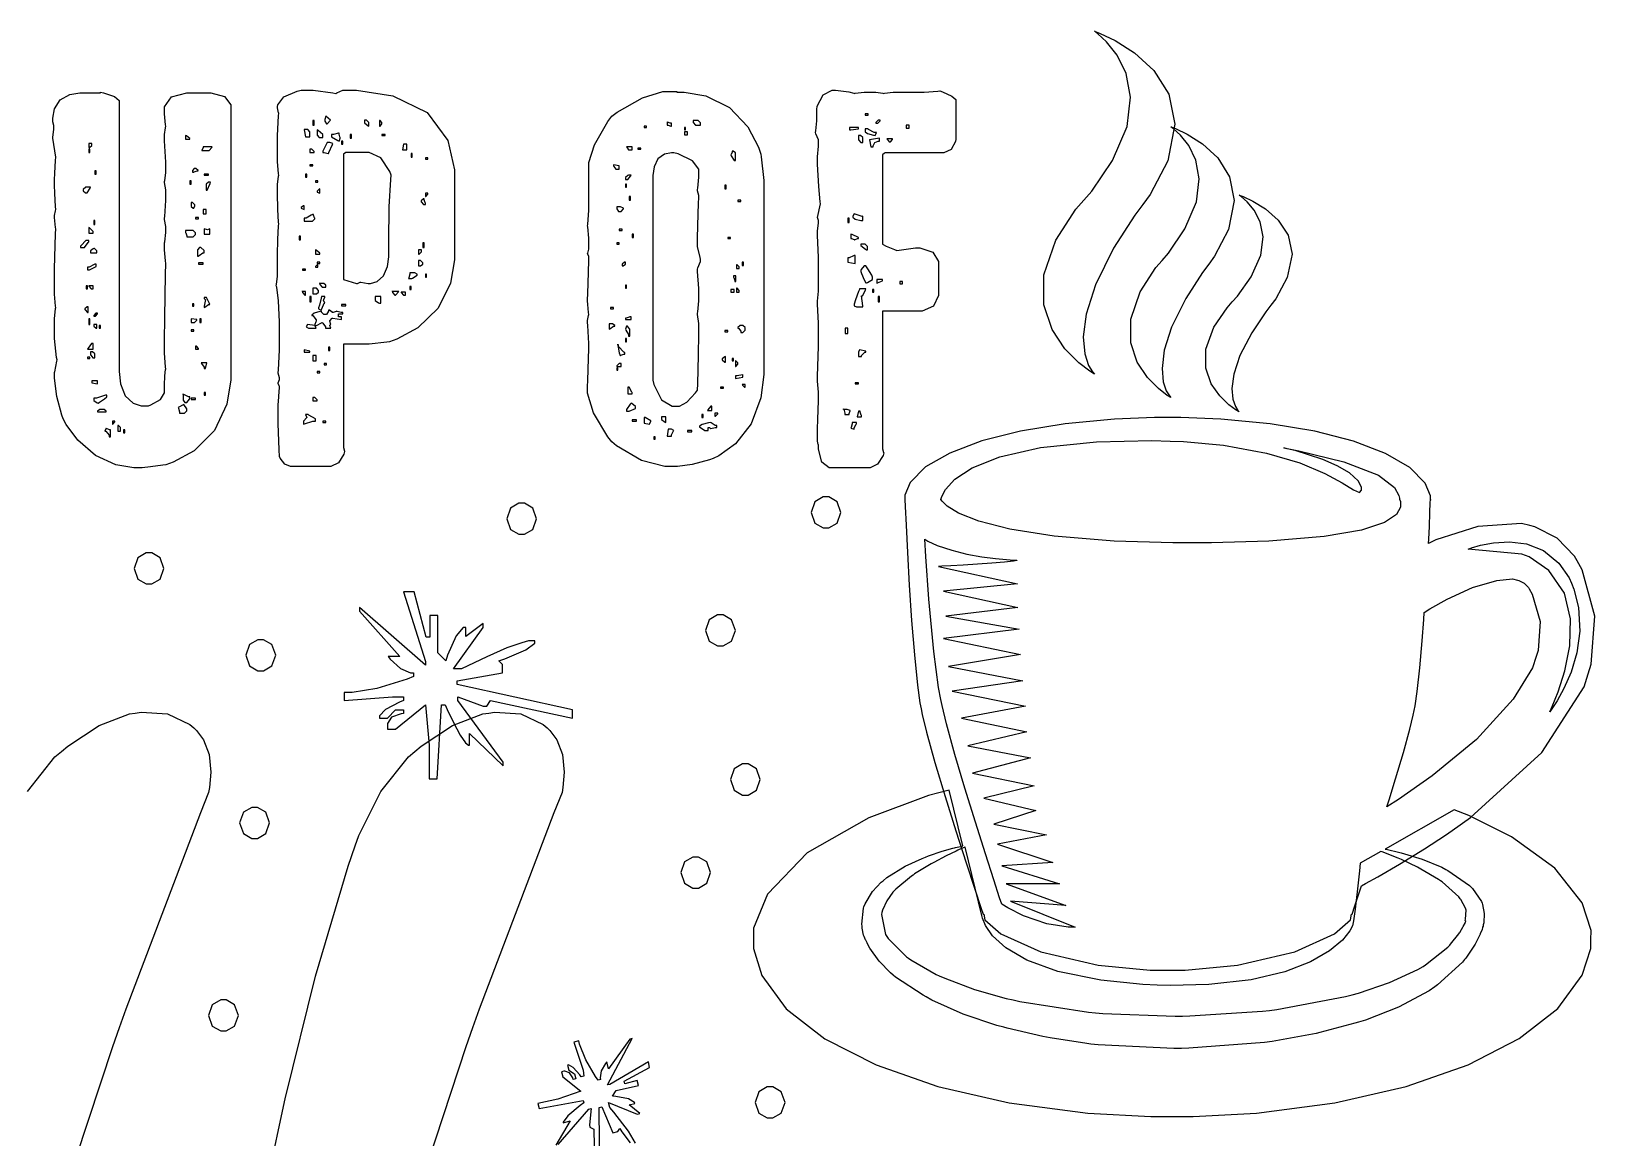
# Model space of a CAD drawing. Extents: x 82 to 273, y 41 to 319.
# Drawn here: x 177.1 to 265.9, y 122.2 to 185 of the extents above; entities that cross this region are included whole.
import ezdxf

# ---------------------------------------------------------------- set-up
doc = ezdxf.new("R2010")
doc.units = 0
doc.header["$MEASUREMENT"] = 0

msp = doc.modelspace()

# ---------------------------------------------------------------- linework, layer by layer
at = {"color": 7}
for points in [[(237.49, 165.559), (237.49, 165.559), (237.234, 165.72), (236.606, 166.2), (235.821, 166.992), (235.087, 168.09), (234.615, 169.49), (234.617, 171.185), (235.306, 173.17), (236.438, 174.92), (236.89, 175.437), (237.346, 175.956), (238.526, 177.683), (239.35, 179.63), (239.544, 181.279), (239.292, 182.629), (238.778, 183.68), (238.184, 184.431), (237.694, 184.882), (237.49, 185.032), (237.49, 185.032), (237.49, 185.032), (237.826, 184.904), (238.668, 184.501), (239.765, 183.807), (240.863, 182.797), (241.712, 181.452), (242.058, 179.748), (241.653, 177.669), (240.663, 175.758), (240.242, 175.19), (239.796, 174.59), (238.584, 172.7), (237.549, 170.634), (237.014, 168.965), (236.854, 167.663), (236.945, 166.7), (237.164, 166.048), (237.388, 165.677), (237.49, 165.559), (237.49, 165.559)], [(181.045, 181.574), (181.222, 181.54), (181.839, 181.333), (182.104, 181.092), (182.104, 181.011), (182.104, 165.946), (182.104, 165.709), (182.189, 164.995), (182.451, 164.312), (182.892, 163.898), (183.359, 163.759), (183.515, 163.759), (183.761, 163.759), (183.912, 163.803), (184.445, 164.104), (184.679, 164.481), (184.679, 164.607), (184.679, 164.747), (184.679, 164.925), (184.701, 165.454), (184.74, 165.807), (184.749, 165.842), (184.731, 165.974), (184.679, 166.747), (184.679, 167.004), (184.679, 167.447), (184.701, 168.774), (184.74, 171.221), (184.749, 171.839), (184.731, 171.997), (184.687, 172.606), (184.679, 172.904), (184.679, 173.002), (184.696, 173.073), (184.749, 173.603), (184.749, 173.779), (184.749, 173.937), (184.687, 174.342), (184.679, 174.413), (184.696, 174.511), (184.749, 175.417), (184.749, 175.719), (184.749, 175.86), (184.749, 176.02), (184.687, 176.443), (184.679, 176.495), (184.696, 176.549), (184.749, 176.985), (184.749, 177.13), (184.749, 177.598), (184.687, 178.814), (184.679, 178.999), (184.679, 179.159), (184.74, 179.538), (184.749, 179.634), (184.731, 179.722), (184.679, 180.345), (184.679, 180.552), (184.679, 180.739), (185.07, 181.297), (185.94, 181.54), (186.231, 181.54), (187.042, 181.54), (187.304, 181.54), (188.091, 181.329), (188.454, 180.852), (188.454, 180.692), (188.454, 165.699), (188.454, 165.235), (188.222, 163.842), (187.527, 162.34), (186.37, 161.196), (185.172, 160.547), (184.749, 160.408), (184.581, 160.382), (183.876, 160.281), (183.42, 160.231), (183.268, 160.231), (182.932, 160.231), (181.924, 160.405), (180.755, 160.925), (179.755, 161.796), (179.1, 162.695), (178.929, 163.019), (178.849, 163.222), (178.562, 164.288), (178.435, 165.322), (178.435, 165.665), (178.452, 165.691), (178.566, 166.283), (178.576, 166.371), (178.548, 166.503), (178.435, 167.568), (178.435, 167.922), (178.435, 168.487), (178.435, 168.699), (178.496, 169.289), (178.506, 169.333), (178.488, 169.422), (178.435, 170.097), (178.435, 170.321), (178.435, 170.78), (178.435, 171.54), (178.496, 173.532), (178.506, 173.813), (178.488, 173.885), (178.435, 174.449), (178.435, 174.449), (178.435, 174.564), (178.496, 174.837), (178.506, 174.908), (178.488, 175.084), (178.443, 175.816), (178.435, 176.299), (178.435, 176.459), (178.435, 176.587), (178.456, 176.968), (178.496, 177.686), (178.506, 177.87), (178.329, 178.965), (178.346, 179.018), (178.399, 179.455), (178.399, 179.6), (178.399, 179.68), (178.337, 179.891), (178.329, 179.917), (178.329, 180.096), (178.435, 180.633), (178.756, 181.139), (179.296, 181.441), (179.867, 181.54), (180.057, 181.54), (181.045, 181.54), (181.045, 181.574)], [(192.44, 181.681), (192.687, 181.681), (193.118, 181.681), (194.24, 181.532), (194.417, 181.504), (194.469, 181.532), (194.8, 181.681), (194.91, 181.681), (195.592, 181.681), (197.641, 181.364), (199.592, 180.411), (200.762, 178.824), (201.154, 177.158), (201.154, 176.601), (201.154, 172.472), (201.154, 172.037), (200.922, 170.726), (200.227, 169.299), (199.07, 168.187), (197.872, 167.539), (197.449, 167.393), (197.308, 167.367), (196.303, 167.253), (195.968, 167.253), (194.84, 167.253), (194.84, 161.466), (194.84, 161.388), (194.9, 161.167), (194.91, 161.149), (194.866, 161.008), (194.556, 160.514), (194.133, 160.302), (193.992, 160.302), (191.947, 160.302), (191.841, 160.302), (191.522, 160.439), (191.25, 160.77), (191.206, 160.867), (191.188, 161.247), (191.143, 162.746), (191.135, 163.559), (191.135, 163.829), (191.152, 163.989), (191.196, 164.567), (191.206, 164.782), (191.206, 164.853), (191.188, 164.881), (191.135, 165.019), (191.135, 165.064), (191.206, 165.24), (191.206, 165.338), (191.143, 165.603), (191.135, 165.629), (191.152, 165.797), (191.206, 166.915), (191.206, 167.287), (191.206, 168.135), (191.206, 168.531), (191.156, 169.722), (191.055, 170.489), (191.029, 170.568), (191.046, 170.64), (191.099, 171.115), (191.099, 171.274), (191.099, 172.049), (191.099, 172.339), (191.122, 173.206), (191.16, 173.973), (191.17, 174.096), (191.152, 174.194), (191.108, 174.909), (191.099, 175.835), (191.099, 176.142), (191.099, 176.319), (191.16, 176.795), (191.17, 176.848), (191.152, 176.936), (191.099, 177.637), (191.099, 177.87), (191.099, 179.105), (191.099, 179.105), (191.16, 180.235), (191.17, 180.376), (191.152, 180.403), (191.099, 180.673), (191.099, 180.763), (191.108, 180.861), (191.452, 181.302), (192.22, 181.636), (192.44, 181.681)], [(213.783, 181.574), (214.194, 181.574), (215.43, 181.357), (216.772, 180.698), (217.811, 179.596), (218.414, 178.451), (218.546, 178.047), (218.572, 177.906), (218.722, 176.557), (218.722, 176.106), (218.722, 165.982), (218.722, 165.538), (218.543, 164.204), (218.003, 162.737), (217.099, 161.587), (216.17, 160.916), (215.83, 160.76), (215.626, 160.682), (214.643, 160.413), (213.812, 160.302), (213.537, 160.302), (213.094, 160.302), (211.767, 160.65), (210.352, 161.476), (210.079, 161.713), (209.849, 161.995), (209.047, 163.35), (208.704, 164.478), (208.704, 164.853), (208.72, 165.19), (208.764, 166.441), (208.774, 166.996), (208.774, 167.181), (208.774, 167.295), (208.751, 167.636), (208.712, 168.311), (208.704, 168.487), (208.704, 168.602), (208.764, 168.884), (208.774, 168.945), (208.756, 169.061), (208.712, 169.502), (208.704, 169.721), (208.704, 169.792), (208.72, 170.111), (208.764, 171.354), (208.774, 172.008), (208.774, 172.226), (208.704, 172.402), (208.72, 172.43), (208.774, 172.649), (208.774, 172.721), (208.774, 173.038), (208.774, 173.268), (208.712, 173.921), (208.704, 173.955), (208.72, 174.07), (208.774, 174.856), (208.774, 175.118), (208.774, 177.235), (208.774, 177.572), (209.095, 178.586), (209.859, 179.909), (210.079, 180.199), (210.388, 180.429), (211.825, 181.249), (212.976, 181.61), (213.36, 181.61), (213.783, 181.61), (213.783, 181.574)], [(222.779, 181.681), (222.946, 181.664), (223.545, 181.592), (223.828, 181.522), (223.838, 181.504), (223.908, 181.522), (224.411, 181.574), (224.579, 181.574), (224.932, 181.574), (225.072, 181.574), (225.477, 181.514), (225.495, 181.504), (225.574, 181.522), (226.07, 181.574), (226.237, 181.574), (227.542, 181.574), (227.832, 181.574), (228.59, 181.636), (228.706, 181.645), (228.855, 181.592), (229.388, 181.351), (229.622, 181.149), (229.622, 181.081), (229.622, 178.894), (229.605, 178.762), (229.362, 178.307), (228.949, 178.117), (228.812, 178.117), (225.601, 178.117), (225.574, 178.109), (225.461, 178.01), (225.461, 177.976), (225.461, 172.967), (225.461, 172.933), (225.668, 172.827), (226.139, 172.633), (226.271, 172.579), (227.329, 172.721), (227.575, 172.721), (228.314, 172.482), (228.636, 171.946), (228.636, 171.767), (228.636, 170.215), (228.636, 170.013), (228.348, 169.404), (227.715, 169.121), (227.506, 169.121), (225.461, 169.121), (225.461, 161.396), (225.461, 161.317), (225.521, 161.097), (225.531, 161.079), (225.487, 160.938), (225.177, 160.444), (224.754, 160.231), (224.613, 160.231), (222.567, 160.231), (222.428, 160.231), (222.012, 160.554), (221.827, 161.291), (221.827, 161.536), (221.809, 161.546), (221.765, 161.744), (221.757, 162.118), (221.757, 162.242), (221.757, 162.432), (221.777, 163.001), (221.817, 164.034), (221.827, 164.288), (221.827, 164.527), (221.765, 165.144), (221.757, 165.24), (221.773, 165.435), (221.827, 167.116), (221.827, 167.676), (221.827, 168.063), (221.827, 168.451), (221.765, 169.528), (221.757, 169.616), (221.773, 169.704), (221.817, 170.273), (221.827, 170.944), (221.827, 171.167), (221.827, 171.697), (221.827, 172.182), (221.765, 173.444), (221.757, 173.637), (221.773, 173.691), (221.827, 174.128), (221.827, 174.272), (221.757, 174.449), (221.933, 175.224), (221.915, 175.34), (221.844, 176.208), (221.773, 177.483), (221.757, 177.8), (221.773, 177.888), (221.827, 178.511), (221.827, 178.718), (221.827, 178.86), (221.677, 179.211), (221.651, 179.281), (221.667, 179.37), (221.721, 179.94), (221.721, 180.129), (221.721, 180.586), (221.755, 180.773), (222.09, 181.412), (222.607, 181.681), (222.779, 181.681)], [(224.473, 180.269), (224.649, 180.269), (224.649, 180.34), (224.473, 180.34), (224.473, 180.269)], [(192.617, 179.423), (192.687, 179.035), (192.933, 179.035), (192.933, 179.281), (192.933, 179.325), (192.828, 179.458), (192.793, 179.458), (192.617, 179.458), (192.617, 179.423)], [(193.11, 179.704), (193.182, 179.704), (193.182, 179.953), (193.11, 179.953), (193.11, 179.704)], [(193.358, 179.423), (193.358, 179.175), (193.358, 179.131), (193.463, 178.999), (193.499, 178.999), (193.675, 178.999), (193.675, 179.071), (193.675, 179.159), (193.41, 179.389), (193.358, 179.423)], [(193.851, 180.199), (193.781, 180.023), (193.781, 179.953), (193.789, 179.926), (193.888, 179.776), (193.922, 179.776), (194.098, 179.987), (193.851, 180.199)], [(196.038, 179.953), (196.038, 179.881), (196.038, 179.82), (196.241, 179.652), (196.285, 179.634), (196.285, 179.81), (196.285, 179.855), (196.153, 179.987), (196.108, 179.987), (196.038, 179.987), (196.038, 179.953)], [(196.886, 179.953), (196.886, 179.634), (196.92, 179.634), (197.026, 179.766), (197.026, 179.81), (197.026, 179.846), (196.92, 179.953), (196.886, 179.953)], [(211.913, 179.564), (212.055, 179.564), (212.055, 179.634), (211.913, 179.634), (211.913, 179.564)], [(213.218, 179.881), (213.218, 179.704), (213.28, 179.704), (213.439, 179.644), (213.467, 179.634), (213.467, 179.81), (213.404, 179.81), (213.245, 179.864), (213.218, 179.881)], [(214.206, 179.423), (214.277, 179.423), (214.277, 179.564), (214.206, 179.564), (214.206, 179.423)], [(214.701, 179.953), (214.701, 179.881), (214.709, 179.855), (214.835, 179.704), (214.878, 179.704), (215.124, 179.704), (215.124, 179.776), (215.124, 179.82), (214.992, 179.953), (214.948, 179.953), (214.701, 179.953)], [(223.591, 179.564), (223.591, 179.423), (223.661, 179.423), (224.084, 179.494), (224.084, 179.564), (223.591, 179.564)], [(224.473, 179.494), (224.473, 179.352), (224.473, 179.319), (224.609, 179.217), (224.939, 179.123), (225.036, 179.105), (225.108, 179.281), (224.984, 179.281), (224.666, 179.459), (224.613, 179.494), (224.473, 179.494)], [(225.072, 179.81), (225.142, 179.81), (225.187, 179.81), (225.319, 179.943), (225.319, 179.987), (225.249, 179.987), (225.213, 179.979), (225.072, 179.853), (225.072, 179.81)], [(226.8, 179.528), (226.977, 179.528), (226.977, 179.704), (226.8, 179.704), (226.8, 179.528)], [(241.829, 164.218), (241.829, 164.218), (241.627, 164.346), (241.132, 164.728), (240.509, 165.355), (239.929, 166.226), (239.554, 167.331), (239.551, 168.669), (240.09, 170.232), (240.98, 171.608), (241.336, 172.015), (241.697, 172.428), (242.632, 173.8), (243.287, 175.344), (243.444, 176.648), (243.248, 177.713), (242.845, 178.54), (242.376, 179.13), (241.989, 179.483), (241.829, 179.6), (241.829, 179.6), (241.829, 179.6), (242.095, 179.498), (242.761, 179.181), (243.626, 178.631), (244.493, 177.832), (245.16, 176.766), (245.43, 175.419), (245.103, 173.769), (244.317, 172.253), (243.982, 171.803), (243.633, 171.333), (242.684, 169.847), (241.873, 168.223), (241.455, 166.908), (241.33, 165.881), (241.402, 165.121), (241.574, 164.605), (241.749, 164.312), (241.829, 164.218), (241.829, 164.218)], [(180.376, 178.646), (180.376, 178.435), (180.42, 178.435), (180.552, 178.542), (180.552, 178.576), (180.552, 178.646), (180.376, 178.646)], [(185.878, 179.105), (185.878, 178.894), (186.126, 178.894), (186.126, 178.948), (185.922, 179.088), (185.878, 179.105)], [(193.675, 178.223), (193.675, 178.153), (193.754, 178.153), (193.974, 178.092), (193.992, 178.083), (194.01, 178.136), (194.212, 178.602), (194.24, 178.646), (194.064, 178.718), (193.992, 178.718), (193.912, 178.718), (193.71, 178.303), (193.675, 178.223)], [(194.168, 179.175), (194.168, 179.105), (194.168, 179.027), (194.521, 178.824), (194.593, 178.788), (194.609, 178.816), (194.663, 178.954), (194.663, 178.999), (194.645, 179.027), (194.593, 179.192), (194.593, 179.247), (194.565, 179.239), (194.268, 179.175), (194.168, 179.175)], [(194.733, 178.612), (194.804, 178.612), (194.804, 178.788), (194.733, 178.788), (194.733, 178.612)], [(195.227, 178.965), (195.298, 178.965), (195.298, 179.175), (195.227, 179.175), (195.227, 178.965)], [(197.026, 179.105), (197.203, 179.105), (197.203, 179.175), (197.026, 179.175), (197.026, 179.105)], [(198.261, 178.612), (198.191, 178.293), (198.438, 178.293), (198.438, 178.612), (198.261, 178.612)], [(214.206, 179.141), (214.383, 179.141), (214.383, 179.317), (214.206, 179.317), (214.206, 179.141)], [(224.084, 179.105), (224.084, 178.894), (224.093, 178.868), (224.218, 178.718), (224.26, 178.718), (224.331, 178.718), (224.331, 178.965), (224.331, 179), (224.198, 179.105), (224.154, 179.105), (224.084, 179.105)], [(224.719, 178.858), (224.79, 178.47), (224.932, 178.47), (224.932, 178.53), (225.014, 178.709), (225.217, 178.788), (225.285, 178.788), (225.285, 178.965), (224.719, 178.858)], [(225.708, 178.929), (225.716, 178.902), (225.841, 178.752), (225.884, 178.752), (225.918, 178.752), (226.024, 178.884), (226.024, 178.929), (225.708, 178.929)], [(180.376, 178.153), (180.446, 178.153), (180.446, 178.329), (180.376, 178.329), (180.376, 178.153)], [(186.866, 178.47), (186.866, 178.417), (186.804, 178.277), (186.796, 178.259), (187.149, 178.259), (187.209, 178.259), (187.368, 178.435), (187.395, 178.47), (186.866, 178.47)], [(192.933, 178.329), (192.933, 178.153), (193.182, 178.153), (193.182, 178.197), (193.05, 178.329), (193.005, 178.329), (192.933, 178.329)], [(194.84, 178.012), (194.84, 170.921), (195.579, 170.708), (195.641, 170.708), (195.8, 170.772), (195.828, 170.78), (196.251, 170.708), (196.377, 170.708), (196.759, 170.815), (197.123, 171.133), (197.342, 171.662), (197.415, 172.218), (197.415, 172.402), (197.415, 173.065), (197.445, 175.049), (197.528, 176.619), (197.556, 176.848), (197.475, 177.068), (196.96, 177.832), (196.295, 178.153), (196.074, 178.153), (195.016, 178.153), (194.972, 178.153), (194.84, 178.048), (194.84, 178.012)], [(198.684, 177.87), (198.754, 177.87), (198.754, 178.083), (198.684, 178.083), (198.684, 177.87)], [(199.496, 177.764), (199.636, 177.764), (199.636, 177.836), (199.496, 177.836), (199.496, 177.764)], [(210.925, 178.47), (210.934, 178.443), (211.033, 178.293), (211.067, 178.293), (211.244, 178.293), (211.244, 178.47), (210.925, 178.47)], [(211.56, 178.329), (211.737, 178.329), (211.737, 178.399), (211.56, 178.399), (211.56, 178.329)], [(212.408, 176.671), (212.408, 165.206), (212.469, 164.96), (212.914, 164.095), (213.513, 163.725), (213.713, 163.725), (213.783, 163.725), (213.921, 163.725), (214.339, 163.959), (214.842, 164.492), (214.948, 164.641), (214.964, 165.004), (215.009, 166.627), (215.018, 167.837), (215.018, 168.239), (215.018, 168.433), (214.956, 168.946), (214.948, 169.017), (214.964, 169.087), (215.018, 169.722), (215.018, 169.933), (215.018, 170.039), (215.018, 170.41), (214.956, 171.38), (214.948, 171.52), (214.974, 171.582), (215.124, 171.96), (215.124, 172.085), (215.097, 172.174), (214.948, 172.795), (214.948, 173.002), (214.948, 173.251), (214.968, 174), (215.009, 175.268), (215.018, 175.577), (215.018, 175.693), (214.956, 175.966), (214.948, 176.036), (214.964, 176.108), (215.018, 176.743), (215.018, 176.954), (215.018, 177.024), (215.018, 177.188), (214.67, 177.677), (213.844, 178.065), (213.607, 178.117), (213.475, 178.122), (213.076, 178.045), (212.703, 177.779), (212.481, 177.321), (212.408, 176.834), (212.408, 176.671)], [(216.922, 178.223), (216.922, 178.171), (216.861, 178.03), (216.852, 178.012), (216.869, 177.96), (217.041, 177.694), (217.099, 177.694), (217.099, 178.083), (217.099, 178.118), (216.966, 178.223), (216.922, 178.223)], [(180.728, 176.918), (180.799, 176.918), (180.799, 177.094), (180.728, 177.094), (180.728, 176.918)], [(186.267, 177.094), (186.267, 177.024), (186.337, 177.024), (186.363, 177.042), (186.528, 177.094), (186.583, 177.094), (186.583, 177.13), (186.451, 177.235), (186.407, 177.235), (186.371, 177.235), (186.267, 177.13), (186.267, 177.094)], [(186.936, 176.848), (187.185, 176.848), (187.185, 176.918), (186.936, 176.918), (186.936, 176.848)], [(192.687, 176.742), (192.757, 176.742), (192.757, 176.918), (192.687, 176.918), (192.687, 176.742)], [(192.933, 177.377), (193.11, 177.377), (193.11, 177.447), (192.933, 177.447), (192.933, 177.377)], [(210.185, 177.447), (210.185, 177.377), (210.193, 177.351), (210.319, 177.201), (210.362, 177.201), (210.502, 177.201), (210.502, 177.377), (210.185, 177.447)], [(210.855, 176.671), (210.855, 176.601), (210.925, 176.601), (210.987, 176.601), (211.146, 176.804), (211.173, 176.848), (211.031, 176.848), (210.996, 176.839), (210.855, 176.714), (210.855, 176.671)], [(180.057, 176), (180.066, 175.974), (180.191, 175.86), (180.233, 175.86), (180.296, 175.86), (180.464, 176.124), (180.482, 176.177), (180.233, 176.177), (180.207, 176.168), (180.057, 176.043), (180.057, 176)], [(186.126, 176.353), (186.196, 176.353), (186.196, 176.529), (186.126, 176.529), (186.126, 176.353)], [(187.042, 176.319), (187.042, 176), (187.103, 176), (187.271, 176.381), (187.289, 176.459), (187.219, 176.459), (187.183, 176.451), (187.042, 176.352), (187.042, 176.319)], [(193.252, 176.459), (193.392, 176.459), (193.392, 176.529), (193.252, 176.529), (193.252, 176.459)], [(193.358, 175.896), (193.499, 175.824), (193.499, 176.072), (193.471, 176.064), (193.358, 175.938), (193.358, 175.896)], [(199.496, 175.824), (199.496, 175.647), (199.53, 175.647), (199.636, 175.78), (199.636, 175.824), (199.496, 175.824)], [(210.855, 176.177), (210.925, 176.177), (210.925, 176.353), (210.855, 176.353), (210.855, 176.177)], [(216.499, 176.072), (216.57, 176.072), (216.57, 176.283), (216.499, 176.283), (216.499, 176.072)], [(186.196, 175.295), (186.196, 175.118), (186.196, 175.084), (186.301, 174.978), (186.337, 174.978), (186.407, 175.118), (186.407, 175.162), (186.275, 175.295), (186.231, 175.295), (186.196, 175.295)], [(192.44, 174.978), (192.617, 174.908), (192.617, 175.118), (192.573, 175.118), (192.44, 175.014), (192.44, 174.978)], [(199.249, 175.367), (199.257, 175.34), (199.383, 175.19), (199.426, 175.19), (199.496, 175.19), (199.496, 175.26), (199.478, 175.288), (199.426, 175.453), (199.426, 175.507), (199.382, 175.507), (199.249, 175.402), (199.249, 175.367)], [(210.362, 175.048), (210.362, 174.978), (210.37, 174.952), (210.469, 174.801), (210.502, 174.801), (210.572, 174.801), (210.616, 174.801), (210.749, 174.934), (210.749, 174.978), (210.572, 175.048), (210.362, 175.048)], [(211.067, 175.437), (211.138, 175.437), (211.138, 175.647), (211.067, 175.647), (211.067, 175.437)], [(217.241, 175.367), (217.417, 175.367), (217.417, 175.437), (217.241, 175.437), (217.241, 175.367)], [(245.71, 163.406), (245.71, 163.406), (245.54, 163.508), (245.127, 163.812), (244.61, 164.313), (244.126, 165.008), (243.815, 165.892), (243.819, 166.964), (244.274, 168.219), (245.024, 169.325), (245.321, 169.65), (245.62, 169.98), (246.4, 171.076), (246.944, 172.311), (247.071, 173.354), (246.905, 174.206), (246.563, 174.869), (246.169, 175.341), (245.845, 175.625), (245.71, 175.719), (245.71, 175.719), (245.71, 175.719), (245.932, 175.638), (246.487, 175.384), (247.209, 174.943), (247.933, 174.304), (248.489, 173.451), (248.715, 172.37), (248.444, 171.05), (247.788, 169.834), (247.51, 169.474), (247.22, 169.098), (246.429, 167.907), (245.754, 166.606), (245.404, 165.555), (245.299, 164.735), (245.357, 164.127), (245.499, 163.715), (245.644, 163.481), (245.71, 163.406), (245.71, 163.406)], [(180.658, 174.06), (180.728, 174.06), (180.728, 174.272), (180.658, 174.272), (180.658, 174.06)], [(186.443, 174.378), (186.619, 174.378), (186.619, 174.449), (186.443, 174.449), (186.443, 174.378)], [(186.866, 174.661), (187.042, 174.661), (187.042, 174.908), (186.866, 174.908), (186.866, 174.661)], [(192.617, 174.413), (192.617, 174.236), (193.04, 174.236), (193.084, 174.236), (193.216, 174.369), (193.216, 174.413), (193.198, 174.44), (193.146, 174.579), (193.146, 174.625), (193.076, 174.625), (193.014, 174.59), (192.716, 174.413), (192.617, 174.413)], [(223.485, 174.166), (223.555, 174.166), (223.555, 174.413), (223.485, 174.413), (223.485, 174.166)], [(223.838, 174.661), (223.767, 174.519), (223.767, 174.479), (223.904, 174.356), (224.233, 174.282), (224.331, 174.272), (224.331, 174.519), (224.305, 174.511), (223.898, 174.635), (223.838, 174.661)], [(180.376, 173.883), (180.376, 173.567), (180.622, 173.567), (180.622, 173.637), (180.63, 173.664), (180.42, 173.867), (180.376, 173.883)], [(185.878, 173.673), (185.878, 173.603), (185.896, 173.576), (185.95, 173.411), (185.95, 173.354), (186.267, 173.354), (186.311, 173.354), (186.443, 173.487), (186.443, 173.531), (186.443, 173.575), (186.311, 173.707), (186.267, 173.707), (185.878, 173.707), (185.878, 173.673)], [(186.936, 173.813), (186.936, 173.496), (187.255, 173.496), (187.255, 173.813), (187.113, 173.743), (186.936, 173.813)], [(192.334, 173.178), (192.404, 173.178), (192.404, 173.39), (192.334, 173.39), (192.334, 173.178)], [(210.502, 173.707), (210.679, 173.707), (210.679, 173.779), (210.502, 173.779), (210.502, 173.707)], [(211.244, 173.32), (211.314, 173.32), (211.314, 173.496), (211.244, 173.496), (211.244, 173.32)], [(216.676, 173.25), (216.818, 173.25), (216.818, 173.32), (216.676, 173.32), (216.676, 173.25)], [(223.661, 173.496), (223.661, 173.25), (223.705, 173.25), (223.838, 173.196), (223.838, 173.178), (223.864, 173.188), (224.029, 173.25), (224.084, 173.25), (224.084, 173.312), (223.731, 173.488), (223.661, 173.496)], [(179.917, 172.825), (179.917, 172.755), (180.057, 172.755), (180.136, 172.755), (180.34, 173.021), (180.376, 173.073), (180.376, 173.144), (180.233, 173.144), (180.216, 173.135), (179.943, 172.869), (179.917, 172.825)], [(180.482, 172.508), (180.482, 172.438), (180.835, 172.438), (180.835, 172.508), (180.835, 172.552), (180.702, 172.685), (180.658, 172.685), (180.622, 172.677), (180.482, 172.551), (180.482, 172.508)], [(186.549, 172.579), (186.549, 172.262), (186.619, 172.262), (186.654, 172.289), (186.865, 172.438), (186.936, 172.438), (186.936, 172.508), (186.936, 172.57), (186.734, 172.738), (186.69, 172.755), (186.662, 172.747), (186.549, 172.621), (186.549, 172.579)], [(193.252, 172.615), (193.252, 172.368), (193.499, 172.368), (193.499, 172.43), (193.296, 172.598), (193.252, 172.615)], [(199.107, 172.615), (199.107, 172.368), (199.151, 172.368), (199.283, 172.5), (199.283, 172.544), (199.283, 172.615), (199.107, 172.615)], [(199.355, 172.755), (199.426, 172.755), (199.426, 173.002), (199.355, 173.002), (199.355, 172.755)], [(210.362, 172.931), (210.502, 172.931), (210.502, 173.002), (210.362, 173.002), (210.362, 172.931)], [(223.485, 172.156), (223.485, 171.909), (223.908, 171.839), (223.908, 172.296), (223.838, 172.296), (223.802, 172.27), (223.563, 172.156), (223.485, 172.156)], [(224.226, 172.931), (224.226, 172.853), (224.489, 172.65), (224.543, 172.615), (224.613, 172.615), (224.613, 172.755), (224.613, 172.799), (224.481, 172.931), (224.437, 172.931), (224.226, 172.931)], [(180.305, 171.626), (180.305, 171.486), (180.428, 171.486), (180.789, 171.662), (180.799, 171.697), (180.799, 171.803), (180.728, 171.803), (180.692, 171.777), (180.402, 171.626), (180.305, 171.626)], [(186.619, 171.803), (186.866, 171.803), (186.866, 171.873), (186.619, 171.873), (186.619, 171.803)], [(192.51, 171.45), (192.687, 171.45), (192.687, 171.52), (192.51, 171.52), (192.51, 171.45)], [(193.252, 171.626), (193.392, 171.626), (193.392, 171.767), (193.357, 171.767), (193.252, 171.662), (193.252, 171.626)], [(193.358, 171.839), (193.499, 171.839), (193.499, 171.909), (193.358, 171.909), (193.358, 171.839)], [(199.107, 172.015), (199.107, 171.697), (199.179, 171.697), (199.223, 171.697), (199.355, 171.804), (199.355, 171.839), (199.355, 171.883), (199.223, 172.015), (199.179, 172.015), (199.107, 172.015)], [(210.679, 171.767), (210.679, 171.697), (210.723, 171.697), (210.855, 171.804), (210.855, 171.839), (210.855, 171.909), (210.811, 171.909), (210.679, 171.803), (210.679, 171.767)], [(217.171, 171.767), (217.171, 171.556), (217.311, 171.556), (217.311, 171.626), (217.318, 171.64), (217.206, 171.767), (217.171, 171.767)], [(217.488, 171.733), (217.558, 171.733), (217.558, 171.909), (217.488, 171.909), (217.488, 171.733)], [(224.226, 171.45), (224.226, 171.38), (224.26, 171.275), (224.411, 170.904), (224.51, 170.744), (224.543, 170.744), (224.595, 170.762), (224.896, 170.935), (224.896, 170.991), (224.896, 171.061), (224.842, 171.167), (224.63, 171.538), (224.511, 171.697), (224.473, 171.697), (224.411, 171.697), (224.252, 171.494), (224.226, 171.45)], [(180.233, 170.392), (180.305, 170.392), (180.305, 170.568), (180.233, 170.568), (180.233, 170.392)], [(180.376, 170.568), (180.384, 170.542), (180.509, 170.392), (180.552, 170.392), (180.622, 170.392), (180.622, 170.568), (180.376, 170.568)], [(193.499, 170.744), (193.499, 170.674), (193.507, 170.648), (193.632, 170.498), (193.675, 170.498), (193.851, 170.498), (193.851, 170.568), (193.851, 170.604), (193.719, 170.708), (193.675, 170.708), (193.499, 170.708), (193.499, 170.744)], [(198.614, 171.31), (198.614, 171.231), (198.552, 171.019), (198.544, 170.991), (198.72, 170.991), (198.772, 171.009), (199.037, 171.181), (199.037, 171.238), (198.896, 171.31), (198.614, 171.31)], [(198.614, 170.356), (198.684, 170.356), (198.684, 170.532), (198.614, 170.532), (198.614, 170.356)], [(199.496, 171.061), (199.566, 171.061), (199.566, 171.238), (199.496, 171.238), (199.496, 171.061)], [(210.855, 170.428), (210.925, 170.428), (210.925, 170.604), (210.855, 170.604), (210.855, 170.428)], [(216.994, 171.133), (216.994, 171.061), (217.011, 171.035), (217.065, 170.87), (217.065, 170.815), (217.135, 170.815), (217.135, 171.133), (216.994, 171.133)], [(225.142, 170.921), (225.142, 170.708), (225.177, 170.736), (225.461, 170.851), (225.461, 170.851), (225.461, 170.921), (225.142, 170.921)], [(226.447, 170.674), (226.59, 170.674), (226.59, 170.815), (226.447, 170.815), (226.447, 170.674)], [(186.936, 169.863), (186.936, 169.846), (186.99, 169.792), (187.008, 169.792), (186.936, 169.404), (186.936, 169.333), (186.971, 169.361), (187.183, 169.51), (187.255, 169.51), (187.237, 169.572), (187.065, 169.898), (187.008, 169.898), (186.936, 169.898), (186.936, 169.863)], [(192.51, 170.285), (192.51, 170.215), (192.519, 170.189), (192.644, 170.039), (192.687, 170.039), (192.687, 170.251), (192.51, 170.251), (192.51, 170.285)], [(192.933, 169.65), (193.005, 169.65), (193.005, 169.969), (192.933, 169.969), (192.933, 169.65)], [(193.11, 170.428), (193.11, 170.109), (193.286, 170.109), (193.321, 170.109), (193.428, 170.217), (193.428, 170.251), (193.428, 170.295), (193.321, 170.428), (193.286, 170.428), (193.11, 170.428)], [(193.605, 169.969), (193.577, 169.864), (193.477, 169.471), (193.428, 169.315), (193.428, 169.263), (193.605, 169.193), (193.621, 169.255), (193.741, 169.58), (193.781, 169.58), (193.711, 169.756), (193.727, 169.784), (193.781, 169.923), (193.781, 169.969), (193.605, 169.969)], [(196.638, 169.969), (196.638, 169.792), (196.638, 169.74), (196.842, 169.598), (196.886, 169.58), (196.956, 169.58), (196.956, 169.969), (196.638, 169.969)], [(197.626, 170.285), (197.626, 170.215), (197.634, 170.189), (197.759, 170.039), (197.802, 170.039), (197.979, 170.251), (197.626, 170.251), (197.626, 170.285)], [(198.121, 170.215), (198.129, 170.189), (198.254, 170.039), (198.297, 170.039), (198.367, 170.039), (198.367, 170.215), (198.121, 170.215)], [(216.852, 170.215), (217.029, 170.215), (217.029, 170.356), (216.852, 170.356), (216.852, 170.215)], [(217.171, 170.428), (217.171, 170.215), (217.311, 170.215), (217.311, 170.285), (217.318, 170.308), (217.206, 170.428), (217.171, 170.428)], [(224.154, 170.356), (224.101, 170.241), (223.916, 169.78), (223.838, 169.525), (223.838, 169.44), (223.978, 169.369), (224.331, 169.369), (224.331, 169.44), (224.26, 170.003), (224.321, 170.003), (224.489, 170.331), (224.507, 170.392), (224.154, 170.392), (224.154, 170.356)], [(224.896, 170.215), (224.966, 170.215), (224.966, 170.356), (224.896, 170.356), (224.896, 170.215)], [(225.213, 169.65), (225.285, 169.65), (225.285, 169.969), (225.213, 169.969), (225.213, 169.65)], [(180.163, 169.227), (180.172, 169.201), (180.297, 169.051), (180.34, 169.051), (180.34, 169.369), (180.296, 169.369), (180.163, 169.263), (180.163, 169.227)], [(180.658, 168.84), (180.728, 168.84), (180.763, 168.84), (180.869, 168.972), (180.869, 169.017), (180.799, 169.017), (180.771, 169.008), (180.658, 168.883), (180.658, 168.84)], [(186.267, 169.404), (186.337, 169.404), (186.337, 169.546), (186.267, 169.546), (186.267, 169.404)], [(193.992, 169.193), (193.992, 169.131), (193.886, 168.945), (193.851, 168.945), (193.781, 168.945), (193.737, 168.945), (193.605, 169.077), (193.605, 169.121), (193.507, 169.105), (193.176, 169.012), (193.04, 168.909), (193.04, 168.874), (193.1, 168.874), (193.286, 168.637), (193.286, 168.558), (193.269, 168.531), (193.216, 168.366), (193.216, 168.311), (192.793, 168.381), (192.723, 168.239), (192.863, 168.169), (193.286, 168.169), (193.216, 168.311), (193.321, 168.311), (193.595, 168.461), (193.639, 168.487), (193.665, 168.453), (193.815, 168.24), (193.815, 168.169), (194.134, 168.169), (194.064, 168.311), (194.064, 168.329), (194.116, 168.381), (194.134, 168.381), (194.064, 168.558), (194.072, 168.585), (194.197, 168.734), (194.24, 168.734), (194.733, 168.664), (194.733, 168.804), (194.557, 168.804), (194.557, 168.981), (194.804, 168.981), (194.804, 169.051), (194.715, 169.051), (194.477, 169.113), (194.451, 169.121), (194.423, 169.105), (194.258, 169.051), (194.204, 169.051), (194.195, 169.078), (194.042, 169.193), (193.992, 169.193)], [(194.733, 169.44), (194.98, 169.44), (194.98, 169.51), (194.733, 169.51), (194.733, 169.44)], [(210.009, 169.263), (210.185, 169.263), (210.185, 169.333), (210.009, 169.333), (210.009, 169.263)], [(210.855, 168.734), (210.855, 168.664), (211.173, 168.664), (211.173, 168.804), (211.102, 168.804), (211.066, 168.788), (210.907, 168.734), (210.855, 168.734)], [(180.376, 168.381), (180.446, 168.381), (180.446, 168.698), (180.376, 168.698), (180.376, 168.381)], [(180.658, 168.381), (180.658, 168.311), (180.666, 168.285), (180.792, 168.169), (180.835, 168.169), (180.835, 168.381), (180.658, 168.381)], [(180.975, 168.169), (181.045, 168.169), (181.045, 168.311), (180.975, 168.311), (180.975, 168.169)], [(186.196, 168.698), (186.196, 168.487), (186.337, 168.487), (186.381, 168.487), (186.513, 168.62), (186.513, 168.664), (186.196, 168.698)], [(186.196, 167.992), (186.337, 167.992), (186.337, 168.063), (186.196, 168.063), (186.196, 167.992)], [(186.69, 168.487), (186.76, 168.487), (186.76, 168.698), (186.69, 168.698), (186.69, 168.487)], [(209.939, 168.415), (209.939, 168.099), (209.973, 168.126), (210.184, 168.275), (210.256, 168.275), (210.256, 168.311), (210.123, 168.415), (210.079, 168.415), (209.939, 168.415)], [(210.925, 168.275), (210.855, 168.099), (210.881, 168.055), (211.031, 167.797), (211.031, 167.71), (211.102, 167.71), (211.102, 168.099), (211.092, 168.126), (210.967, 168.275), (210.925, 168.275)], [(216.499, 167.958), (216.676, 167.958), (216.676, 168.028), (216.499, 168.028), (216.499, 167.958)], [(217.241, 168.169), (217.285, 168.169), (217.417, 167.984), (217.417, 167.922), (217.488, 167.922), (217.532, 167.922), (217.664, 168.055), (217.664, 168.099), (217.664, 168.169), (217.664, 168.205), (217.532, 168.311), (217.488, 168.311), (217.417, 168.311), (217.373, 168.311), (217.241, 168.205), (217.241, 168.169)], [(223.344, 167.852), (223.485, 167.852), (223.485, 168.169), (223.344, 168.169), (223.344, 167.852)], [(180.305, 166.97), (180.622, 166.97), (180.622, 167.287), (180.542, 167.287), (180.34, 167.024), (180.305, 166.97)], [(186.443, 167.146), (186.443, 166.97), (186.619, 166.97), (186.619, 167.014), (186.487, 167.146), (186.443, 167.146)], [(192.617, 166.934), (192.617, 166.794), (192.933, 166.794), (192.933, 166.864), (192.617, 166.934)], [(193.992, 166.9), (194.064, 166.9), (194.064, 167.076), (193.992, 167.076), (193.992, 166.9)], [(210.432, 167.253), (210.432, 167.181), (210.44, 167.092), (210.502, 166.768), (210.555, 166.617), (210.572, 166.617), (210.599, 166.635), (210.764, 166.688), (210.821, 166.688), (210.821, 166.758), (210.767, 166.802), (210.468, 167.113), (210.468, 167.217), (210.432, 167.217), (210.432, 167.253)], [(210.855, 167.393), (210.925, 167.393), (210.925, 167.569), (210.855, 167.569), (210.855, 167.393)], [(224.154, 166.934), (224.084, 166.794), (224.084, 166.547), (224.26, 166.547), (224.26, 166.609), (224.445, 166.794), (224.507, 166.794), (224.507, 166.864), (224.154, 166.934)], [(180.305, 166.441), (180.446, 166.441), (180.446, 166.511), (180.305, 166.511), (180.305, 166.441)], [(180.482, 166.828), (180.482, 166.652), (180.49, 166.625), (180.615, 166.475), (180.658, 166.475), (180.728, 166.475), (180.728, 166.652), (180.728, 166.696), (180.596, 166.828), (180.552, 166.828), (180.482, 166.828)], [(186.76, 166.194), (186.786, 166.16), (186.936, 165.947), (186.936, 165.876), (187.008, 165.876), (187.078, 166.194), (186.76, 166.194)], [(193.11, 166.299), (193.286, 166.299), (193.286, 166.617), (193.11, 166.617), (193.11, 166.299)], [(193.745, 166.088), (193.887, 166.088), (193.887, 166.158), (193.745, 166.158), (193.745, 166.088)], [(210.362, 165.982), (210.608, 165.982), (210.608, 166.158), (210.538, 166.158), (210.502, 166.15), (210.362, 166.025), (210.362, 165.982)], [(216.359, 166.371), (216.367, 166.344), (216.493, 166.229), (216.535, 166.229), (216.535, 166.547), (216.499, 166.539), (216.359, 166.413), (216.359, 166.371)], [(216.922, 166.299), (216.994, 166.299), (216.994, 166.441), (216.922, 166.441), (216.922, 166.299)], [(217.099, 166.299), (217.099, 165.982), (217.133, 165.982), (217.241, 166.114), (217.241, 166.158), (217.241, 166.194), (217.133, 166.299), (217.099, 166.299)], [(180.552, 165.136), (180.552, 165.064), (180.869, 164.994), (180.869, 165.17), (180.552, 165.17), (180.552, 165.136)], [(193.358, 165.629), (193.499, 165.629), (193.499, 165.699), (193.358, 165.699), (193.358, 165.629)], [(210.362, 165.77), (210.432, 165.77), (210.432, 165.912), (210.362, 165.912), (210.362, 165.77)], [(217.099, 165.453), (217.099, 165.312), (217.523, 165.383), (217.523, 165.523), (217.496, 165.506), (217.198, 165.453), (217.099, 165.453)], [(180.658, 164.182), (180.658, 164.112), (180.658, 164.06), (180.861, 163.919), (180.905, 163.901), (180.983, 163.955), (181.27, 164.148), (181.398, 164.254), (181.398, 164.288), (181.398, 164.358), (181.328, 164.358), (181.274, 164.332), (180.811, 164.182), (180.658, 164.182)], [(185.738, 164.43), (185.738, 164.112), (185.738, 164.068), (185.842, 163.935), (185.878, 163.935), (185.94, 163.935), (186.108, 164.138), (186.126, 164.182), (186.126, 164.254), (186.038, 164.254), (185.808, 164.368), (185.773, 164.394), (185.738, 164.394), (185.738, 164.43)], [(186.936, 164.358), (187.008, 164.358), (187.008, 164.501), (186.936, 164.501), (186.936, 164.358)], [(210.997, 164.817), (210.997, 164.43), (211.244, 164.43), (211.244, 164.501), (211.216, 164.536), (211.067, 164.817), (211.067, 164.817), (210.997, 164.817)], [(216.253, 164.747), (216.429, 164.747), (216.429, 164.817), (216.253, 164.817), (216.253, 164.747)], [(217.488, 164.96), (217.496, 164.933), (217.621, 164.817), (217.664, 164.817), (217.664, 164.96), (217.488, 164.96)], [(223.908, 164.994), (224.084, 164.994), (224.084, 165.064), (223.908, 165.064), (223.908, 164.994)], [(180.869, 163.406), (181.364, 163.406), (181.364, 163.442), (181.256, 163.548), (181.222, 163.548), (181.045, 163.548), (181.001, 163.548), (180.869, 163.442), (180.869, 163.406)], [(185.455, 163.653), (185.471, 163.627), (185.525, 163.409), (185.525, 163.336), (185.773, 163.336), (185.818, 163.336), (185.95, 163.468), (185.95, 163.513), (185.95, 163.583), (185.773, 163.829), (185.455, 163.653)], [(186.196, 164.112), (186.443, 164.112), (186.443, 164.182), (186.196, 164.182), (186.196, 164.112)], [(193.11, 164.218), (193.11, 164.042), (193.358, 164.042), (193.358, 164.086), (193.226, 164.218), (193.182, 164.218), (193.11, 164.218)], [(211.173, 163.901), (211.129, 163.849), (210.925, 163.544), (210.925, 163.442), (210.997, 163.442), (211.067, 163.452), (211.42, 163.604), (211.42, 163.653), (211.42, 163.715), (211.218, 163.875), (211.173, 163.901)], [(215.511, 163.477), (215.76, 163.477), (215.76, 163.725), (215.698, 163.725), (215.538, 163.521), (215.511, 163.477)], [(223.238, 163.583), (223.255, 163.557), (223.308, 163.339), (223.308, 163.266), (223.555, 163.266), (223.555, 163.32), (223.616, 163.46), (223.625, 163.477), (223.449, 163.548), (223.238, 163.548), (223.238, 163.583)], [(224.084, 163.442), (224.014, 163.124), (224.26, 163.124), (224.26, 163.196), (224.242, 163.222), (224.19, 163.387), (224.19, 163.442), (224.084, 163.442)], [(181.717, 162.877), (181.717, 162.701), (181.751, 162.701), (181.857, 162.833), (181.857, 162.877), (181.717, 162.877)], [(182.033, 162.631), (182.033, 162.314), (182.174, 162.314), (182.174, 162.49), (182.174, 162.526), (182.068, 162.631), (182.033, 162.631)], [(192.687, 163.266), (192.757, 163.09), (192.581, 162.877), (192.581, 162.701), (192.625, 162.728), (193.095, 162.877), (193.252, 162.877), (193.252, 163.019), (193.252, 163.019), (192.873, 163.222), (192.829, 163.266), (192.687, 163.266)], [(193.675, 162.807), (193.851, 162.807), (193.851, 162.877), (193.675, 162.877), (193.675, 162.807)], [(211.244, 162.877), (211.49, 162.877), (211.49, 162.947), (211.244, 162.947), (211.244, 162.877)], [(211.913, 163.09), (211.913, 162.771), (212.232, 162.701), (212.302, 162.877), (212.307, 162.897), (211.983, 163.081), (211.913, 163.09)], [(212.901, 163.09), (212.901, 163.019), (212.901, 162.967), (213.104, 162.825), (213.148, 162.807), (213.148, 163.124), (212.901, 163.124), (212.901, 163.09)], [(215.054, 162.56), (215.371, 162.348), (215.547, 162.348), (215.547, 162.524), (215.617, 162.524), (215.634, 162.524), (215.688, 162.472), (215.688, 162.454), (215.714, 162.472), (215.958, 162.524), (216.04, 162.524), (216.04, 162.631), (215.952, 162.631), (215.722, 162.781), (215.688, 162.807), (215.582, 162.79), (215.211, 162.698), (215.054, 162.595), (215.054, 162.56)], [(215.194, 163.09), (215.265, 163.09), (215.265, 163.266), (215.194, 163.266), (215.194, 163.09)], [(215.936, 163.336), (215.936, 163.16), (215.98, 163.16), (216.112, 163.292), (216.112, 163.336), (215.936, 163.336)], [(223.731, 162.807), (223.731, 162.728), (223.669, 162.516), (223.661, 162.49), (223.838, 162.418), (223.838, 162.498), (223.952, 162.702), (223.978, 162.737), (223.978, 162.807), (223.731, 162.807)], [(264.9, 154.94), (264.75, 155.204), (263.772, 156.236), (262.511, 156.88), (262.22, 156.95), (261.752, 157.056), (259.264, 156.904), (256.883, 156.132), (256.469, 155.928), (256.482, 156.172), (256.515, 156.901), (256.548, 157.697), (256.569, 158.236), (256.576, 158.433), (256.576, 158.433), (256.576, 158.433), (256.576, 158.397), (256.576, 158.397), (256.576, 158.639), (256.272, 159.359), (255.404, 160.248), (254.03, 161.046), (252.209, 161.736), (250.001, 162.302), (247.467, 162.728), (244.664, 162.997), (242.405, 163.09), (241.653, 163.09), (240.899, 163.09), (238.64, 162.999), (235.838, 162.735), (233.303, 162.315), (231.096, 161.754), (229.274, 161.069), (227.9, 160.277), (227.032, 159.393), (226.73, 158.674), (226.73, 158.433), (226.73, 158.433), (226.73, 158.433), (226.73, 158.433), (226.73, 158.433), (226.745, 158.04), (226.793, 156.978), (226.871, 155.425), (226.977, 153.56), (227.109, 151.562), (227.265, 149.608), (227.445, 147.876), (227.582, 146.874), (227.648, 146.543), (227.712, 146.206), (227.961, 145.203), (228.436, 143.485), (229.011, 141.563), (229.622, 139.608), (230.207, 137.79), (230.703, 136.281), (231.046, 135.249), (231.176, 134.867), (231.176, 134.867), (231.21, 134.867), (231.269, 134.553), (232.176, 133.747), (234.447, 132.725), (237.709, 131.98), (240.666, 131.692), (241.653, 131.692), (242.642, 131.692), (245.611, 131.98), (248.871, 132.725), (251.132, 133.747), (252.035, 134.553), (252.096, 134.867), (252.13, 134.867), (252.13, 134.867), (252.275, 135.336), (252.579, 136.26), (252.659, 136.489), (252.893, 136.612), (253.592, 136.995), (254.81, 137.703), (256.241, 138.589), (257.422, 139.364), (257.81, 139.63), (258.859, 140.363), (262.902, 144.063), (265.305, 147.779), (265.535, 148.519), (265.712, 149.076), (265.906, 151.81), (265.183, 154.438), (264.9, 154.94)], [(181.364, 162.49), (181.292, 162.314), (181.354, 162.314), (181.54, 162.075), (181.54, 161.995), (181.61, 161.995), (181.61, 162.384), (181.548, 162.384), (181.39, 162.472), (181.364, 162.49)], [(182.35, 162.208), (182.422, 162.208), (182.422, 162.384), (182.35, 162.384), (182.35, 162.208)], [(212.478, 161.855), (212.549, 161.855), (212.549, 161.995), (212.478, 161.995), (212.478, 161.855)], [(213.29, 162.418), (213.218, 162.031), (213.467, 162.031), (213.467, 162.111), (213.579, 162.322), (213.607, 162.348), (213.467, 162.418), (213.29, 162.418)], [(214.383, 162.278), (214.629, 162.278), (214.629, 162.348), (214.383, 162.348), (214.383, 162.278)], [(243.064, 155.964), (241.953, 155.964), (238.621, 156.07), (235.205, 156.349), (232.682, 156.745), (230.919, 157.198), (229.78, 157.652), (229.133, 158.047), (228.843, 158.327), (228.776, 158.433), (228.776, 158.433), (228.776, 158.433), (228.818, 158.59), (229.034, 159.001), (229.564, 159.575), (230.548, 160.223), (232.125, 160.856), (234.432, 161.381), (237.608, 161.709), (240.748, 161.778), (241.793, 161.749), (242.553, 161.725), (244.831, 161.51), (247.265, 161.066), (249.16, 160.503), (250.573, 159.91), (251.568, 159.375), (252.206, 158.986), (252.549, 158.831), (252.658, 158.955), (252.659, 158.997), (252.662, 159.121), (252.479, 159.494), (251.984, 159.948), (251.278, 160.35), (250.467, 160.696), (249.654, 160.976), (248.943, 161.185), (248.44, 161.316), (248.249, 161.36), (248.249, 161.36), (249.108, 161.2), (251.656, 160.572), (253.62, 159.813), (254.54, 159.114), (254.788, 158.663), (254.812, 158.503), (254.823, 158.455), (254.874, 158.313), (254.881, 157.988), (254.641, 157.576), (253.964, 157.128), (252.659, 156.694), (250.534, 156.322), (247.399, 156.061), (244.147, 155.964), (243.064, 155.964)], [(204.964, 156.457), (205.122, 156.457), (205.598, 156.732), (205.81, 157.339), (205.598, 157.945), (205.122, 158.221), (204.964, 158.221), (204.804, 158.221), (204.329, 157.945), (204.117, 157.339), (204.329, 156.732), (204.804, 156.457), (204.964, 156.457)], [(222.25, 156.81), (222.408, 156.81), (222.884, 157.085), (223.096, 157.692), (222.884, 158.298), (222.408, 158.574), (222.25, 158.574), (222.09, 158.574), (221.615, 158.298), (221.403, 157.692), (221.615, 157.085), (222.09, 156.81), (222.25, 156.81)], [(183.797, 153.635), (183.956, 153.635), (184.431, 153.91), (184.643, 154.517), (184.431, 155.123), (183.956, 155.399), (183.797, 155.399), (183.637, 155.399), (183.162, 155.123), (182.95, 154.517), (183.162, 153.91), (183.637, 153.635), (183.797, 153.635)], [(232.234, 135.431), (232.234, 135.431), (232.11, 135.804), (231.778, 136.814), (231.297, 138.297), (230.729, 140.089), (230.134, 142.026), (229.569, 143.944), (229.096, 145.682), (228.844, 146.724), (228.776, 147.072), (228.644, 147.747), (228.38, 149.79), (228.092, 152.775), (227.917, 155.185), (227.858, 156.174), (227.858, 156.174), (228.025, 156.071), (228.568, 155.82), (229.388, 155.542), (230.254, 155.331), (231.104, 155.178), (231.874, 155.076), (232.501, 155.014), (232.924, 154.984), (233.08, 154.976), (233.08, 154.976), (233.08, 154.965), (232.888, 154.93), (232.385, 154.876), (231.673, 154.818), (230.857, 154.76), (230.041, 154.707), (229.329, 154.664), (228.826, 154.634), (228.636, 154.623), (228.636, 154.623), (233.116, 153.635), (228.917, 153.212), (233.15, 152.294), (229.059, 151.801), (233.222, 151.059), (228.917, 150.53), (233.292, 149.614), (229.199, 148.942), (233.433, 148.131), (229.412, 147.531), (233.575, 146.685), (229.941, 146.014), (233.645, 145.238), (230.294, 144.427), (233.856, 143.757), (230.576, 142.875), (234.068, 142.169), (231.21, 141.464), (234.174, 140.758), (231.775, 139.983), (234.774, 139.383), (231.987, 138.854), (235.126, 137.796), (232.234, 137.619), (235.515, 136.595), (232.481, 136.595), (235.868, 135.36), (232.727, 135.607), (236.397, 134.126), (235.996, 134.126), (234.793, 134.33), (233.467, 134.779), (232.566, 135.228), (232.234, 135.431), (232.234, 135.431)], [(263.349, 146.367), (263.349, 146.367), (263.49, 146.673), (263.824, 147.496), (264.204, 148.692), (264.486, 150.121), (264.527, 151.641), (264.181, 153.11), (263.307, 154.387), (262.176, 155.172), (261.761, 155.328), (258.727, 155.611), (258.727, 155.611), (258.913, 155.68), (259.418, 155.829), (260.16, 155.975), (261.06, 156.03), (262.033, 155.913), (262.997, 155.537), (263.875, 154.818), (264.451, 153.978), (264.583, 153.671), (264.723, 153.341), (264.986, 152.284), (265.06, 150.952), (264.889, 149.717), (264.561, 148.617), (264.158, 147.693), (263.765, 146.983), (263.466, 146.528), (263.349, 146.367), (263.349, 146.367)], [(262.573, 149.508), (262.365, 148.864), (261.269, 147.082), (259.185, 144.789), (256.679, 142.722), (254.763, 141.384), (254.106, 140.971), (254.23, 141.365), (254.595, 142.55), (255.04, 144.049), (255.404, 145.376), (255.603, 146.171), (255.658, 146.439), (255.705, 146.706), (255.815, 147.513), (255.966, 148.868), (256.104, 150.402), (256.195, 151.609), (256.223, 152.011), (256.537, 152.213), (257.52, 152.76), (258.961, 153.42), (260.354, 153.833), (261.241, 153.913), (261.515, 153.847), (261.593, 153.829), (261.902, 153.679), (262.14, 153.424), (262.184, 153.352), (262.36, 153.053), (262.814, 151.496), (262.687, 149.852), (262.573, 149.508)], [(198.261, 147.215), (198.261, 147.002), (198.031, 146.914), (197.229, 146.497), (196.886, 146.135), (196.886, 146.014), (197.343, 146.014), (197.802, 146.473), (198.261, 146.473), (198.261, 146.262), (198.111, 146.254), (197.576, 146.06), (197.343, 145.708), (197.343, 145.591), (197.343, 145.38), (197.802, 145.38), (199.496, 146.756), (199.708, 144.463), (199.708, 142.558), (200.165, 142.558), (200.414, 146.756), (200.624, 146.756), (200.735, 146.505), (201.088, 145.758), (201.471, 145.041), (201.775, 144.609), (201.944, 144.463), (202.001, 144.463), (202.001, 145.132), (203.906, 143.298), (203.906, 143.51), (201.33, 147.002), (201.33, 147.215), (202.777, 146.685), (202.988, 146.685), (203.2, 147.002), (207.856, 146.014), (207.856, 146.473), (201.296, 147.92), (201.296, 148.131), (203.87, 148.59), (203.87, 149.049), (203.659, 149.261), (204.002, 149.375), (205.197, 149.892), (205.705, 150.265), (205.705, 150.39), (205.493, 150.39), (205.361, 150.39), (204.965, 150.29), (204.126, 149.993), (202.982, 149.497), (201.899, 148.981), (201.542, 148.802), (201.083, 148.802), (202.777, 151.165), (202.777, 151.378), (201.789, 150.636), (201.789, 151.165), (201.65, 151.165), (201.236, 150.69), (200.757, 149.579), (200.66, 149.261), (200.201, 149.718), (200.201, 151.835), (199.742, 151.835), (199.742, 150.6), (199.532, 150.6), (198.86, 153.176), (198.261, 153.176), (199.496, 149.225), (199.496, 149.013), (195.756, 152.294), (195.756, 152.083), (198.049, 149.508), (197.379, 149.508), (197.493, 149.359), (198.089, 148.824), (198.641, 148.59), (198.826, 148.59), (198.826, 148.379), (198.456, 148.229), (196.73, 147.695), (195.337, 147.461), (194.874, 147.461), (194.874, 147.002), (197.626, 147.215), (198.261, 147.215)], [(216.253, 150.107), (216.411, 150.107), (216.887, 150.382), (217.099, 150.989), (216.887, 151.595), (216.411, 151.871), (216.253, 151.871), (216.093, 151.871), (215.617, 151.595), (215.405, 150.989), (215.617, 150.382), (216.093, 150.107), (216.253, 150.107)], [(190.147, 148.696), (190.306, 148.696), (190.781, 148.971), (190.993, 149.578), (190.781, 150.184), (190.306, 150.46), (190.147, 150.46), (189.987, 150.46), (189.512, 150.184), (189.3, 149.578), (189.512, 148.971), (189.987, 148.696), (190.147, 148.696)], [(217.664, 141.64), (217.822, 141.64), (218.298, 141.916), (218.51, 142.522), (218.298, 143.129), (217.822, 143.404), (217.664, 143.404), (217.504, 143.404), (217.029, 143.129), (216.817, 142.522), (217.029, 141.916), (217.504, 141.64), (217.664, 141.64)], [(257.917, 140.794), (254, 138.571), (254.07, 138.555), (254.838, 138.377), (254.918, 138.359), (255.102, 138.307), (256.107, 137.99), (257.219, 137.531), (257.458, 137.407), (257.572, 137.346), (258.789, 136.499), (258.903, 136.385), (258.955, 136.323), (259.468, 135.591), (259.504, 135.503), (259.538, 135.414), (259.631, 134.913), (259.6, 134.374), (259.574, 134.268), (259.574, 134.196), (259.538, 134.126), (259.504, 133.985), (259.494, 133.969), (259.406, 133.756), (259.398, 133.739), (259.38, 133.695), (259.177, 133.28), (259.151, 133.244), (259.107, 133.165), (258.577, 132.372), (258.516, 132.292), (258.392, 132.143), (256.981, 130.854), (256.822, 130.74), (256.504, 130.52), (254.77, 129.589), (252.88, 128.852), (252.483, 128.728), (252.288, 128.668), (250.286, 128.138), (250.083, 128.094), (249.881, 128.05), (247.79, 127.671), (247.58, 127.635), (247.155, 127.575), (242.86, 127.256), (242.429, 127.247), (241.996, 127.238), (237.702, 127.441), (237.279, 127.493), (237.067, 127.521), (234.976, 127.838), (234.774, 127.882), (234.57, 127.918), (232.543, 128.395), (232.34, 128.447), (231.943, 128.553), (230.041, 129.193), (228.265, 129.99), (227.93, 130.175), (227.762, 130.263), (226.201, 131.295), (226.06, 131.41), (225.918, 131.534), (225.275, 132.191), (224.737, 132.937), (224.649, 133.103), (224.579, 133.244), (224.507, 133.386), (224.498, 133.412), (224.419, 133.606), (224.403, 133.633), (224.385, 133.677), (224.296, 134.066), (224.296, 134.196), (224.287, 134.294), (224.375, 135.202), (224.403, 135.29), (224.463, 135.459), (224.882, 136.15), (225.389, 136.683), (225.495, 136.772), (225.706, 136.948), (226.748, 137.601), (227.718, 138.042), (227.894, 138.113), (228.071, 138.184), (228.843, 138.443), (229.454, 138.616), (229.552, 138.642), (229.605, 138.651), (229.984, 138.739), (230.011, 138.748), (229.235, 141.923), (228.075, 141.617), (224.685, 140.352), (221.178, 138.347), (218.921, 136.005), (218.123, 134.066), (218.123, 133.42), (218.123, 132.913), (218.605, 131.389), (219.992, 129.498), (222.185, 127.79), (225.089, 126.304), (228.608, 125.078), (232.647, 124.154), (237.109, 123.57), (240.702, 123.366), (241.899, 123.366), (243.096, 123.366), (246.688, 123.571), (251.15, 124.158), (255.189, 125.087), (258.709, 126.317), (261.614, 127.806), (263.808, 129.514), (265.194, 131.399), (265.678, 132.916), (265.678, 133.42), (265.695, 133.94), (265.188, 135.52), (263.648, 137.491), (261.182, 139.27), (258.755, 140.476), (257.917, 140.794)], [(189.794, 139.171), (189.953, 139.171), (190.428, 139.446), (190.64, 140.053), (190.428, 140.659), (189.953, 140.935), (189.794, 140.935), (189.635, 140.935), (189.159, 140.659), (188.947, 140.053), (189.159, 139.446), (189.635, 139.171), (189.794, 139.171)], [(258.55, 134.515), (258.568, 134.577), (258.603, 135.097), (258.586, 135.15), (258.568, 135.203), (258.304, 135.705), (258.269, 135.749), (258.189, 135.847), (257.245, 136.701), (257.139, 136.772), (257.033, 136.843), (256.037, 137.425), (255.94, 137.477), (255.843, 137.531), (254.934, 137.972), (254.846, 138.006), (254.74, 138.05), (253.832, 138.403), (253.753, 138.429), (252.589, 137.76), (252.589, 137.76), (252.542, 137.324), (252.429, 136.31), (252.291, 135.155), (252.2, 134.488), (252.166, 134.302), (252.146, 134.203), (251.999, 133.919), (251.575, 133.391), (250.847, 132.785), (249.771, 132.165), (248.299, 131.596), (246.386, 131.142), (243.986, 130.871), (241.785, 130.818), (241.053, 130.845), (240.25, 130.874), (237.849, 131.116), (235.42, 131.612), (233.657, 132.25), (232.453, 132.953), (231.703, 133.641), (231.299, 134.229), (231.136, 134.643), (231.105, 134.797), (231.105, 134.797), (230.152, 138.678), (230.125, 138.669), (229.773, 138.519), (229.729, 138.501), (229.64, 138.457), (229.076, 138.179), (228.37, 137.812), (228.211, 137.724), (228.132, 137.68), (227.277, 137.152), (227.189, 137.09), (227.101, 137.028), (226.219, 136.296), (226.131, 136.208), (226.05, 136.12), (225.698, 135.631), (225.451, 135.088), (225.425, 134.973), (225.397, 134.859), (225.636, 133.712), (225.708, 133.597), (225.778, 133.482), (226.81, 132.45), (226.942, 132.362), (227.065, 132.266), (228.51, 131.446), (228.67, 131.374), (228.987, 131.225), (230.677, 130.594), (232.489, 130.087), (232.869, 129.999), (233.248, 129.91), (237.163, 129.293), (237.56, 129.257), (237.965, 129.223), (242.084, 129.073), (242.499, 129.081), (242.914, 129.091), (247.031, 129.355), (247.438, 129.399), (247.843, 129.453), (251.759, 130.185), (252.13, 130.281), (252.499, 130.387), (254.259, 130.987), (255.86, 131.727), (256.153, 131.903), (256.293, 131.991), (257.562, 132.989), (257.668, 133.103), (257.721, 133.157), (258.189, 133.748), (258.233, 133.809), (258.25, 133.836), (258.428, 134.162), (258.446, 134.196), (258.454, 134.214), (258.541, 134.364), (258.55, 134.372), (258.586, 134.479), (258.55, 134.515), (258.55, 134.515), (258.55, 134.515), (258.55, 134.515)], [(214.842, 136.349), (215, 136.349), (215.476, 136.624), (215.688, 137.231), (215.476, 137.837), (215, 138.113), (214.842, 138.113), (214.682, 138.113), (214.206, 137.837), (213.994, 137.231), (214.206, 136.624), (214.682, 136.349), (214.842, 136.349)], [(188.031, 128.235), (188.189, 128.235), (188.664, 128.51), (188.877, 129.117), (188.664, 129.723), (188.189, 129.999), (188.031, 129.999), (187.871, 129.999), (187.395, 129.723), (187.183, 129.117), (187.395, 128.51), (187.871, 128.235), (188.031, 128.235)], [(219.075, 123.296), (219.233, 123.296), (219.709, 123.571), (219.921, 124.178), (219.709, 124.784), (219.233, 125.06), (219.075, 125.06), (218.915, 125.06), (218.44, 124.784), (218.228, 124.178), (218.44, 123.571), (218.915, 123.296), (219.075, 123.296)]]:
    msp.add_lwpolyline(points, close=True, dxfattribs=at)
for points in [[(176.892, 141.839), (178.46, 143.801), (178.822, 144.11), (179.184, 144.418), (180.961, 145.588), (182.685, 146.244), (183.021, 146.297), (183.356, 146.351), (184.85, 146.244), (186.116, 145.645), (186.337, 145.451), (186.497, 145.31), (186.885, 144.784), (187.209, 143.947), (187.308, 142.945), (187.238, 142.067), (187.185, 141.781), (186.716, 140.626), (182.482, 129.479), (182.104, 128.411), (181.723, 127.336), (178.249, 116.787)], [(190.879, 121.374), (191.206, 122.873), (191.531, 124.372), (193.251, 131.34), (195.112, 137.601), (195.509, 138.748), (195.712, 139.331), (196.964, 141.839), (198.534, 143.801), (198.896, 144.11), (199.257, 144.418), (201.034, 145.588), (202.758, 146.244), (203.094, 146.297), (203.429, 146.351), (204.924, 146.244), (206.19, 145.645), (206.411, 145.451), (206.571, 145.31), (206.959, 144.784), (207.283, 143.947), (207.382, 142.945), (207.311, 142.067), (207.257, 141.781), (206.788, 140.626), (202.557, 129.479), (202.178, 128.411), (201.797, 127.336), (198.323, 116.787)], [(211.437, 121.859), (211.031, 122.548), (210.202, 123.623), (209.973, 123.895), (209.903, 124.178), (211.526, 123.508), (211.667, 123.542), (211.067, 124.037), (211.384, 124.108), (211.375, 124.161), (211.027, 124.372), (210.308, 124.514), (210.115, 124.531), (210.326, 124.847), (211.596, 125.13), (211.526, 125.413), (210.821, 125.236), (210.785, 125.377), (212.232, 126.154), (212.16, 126.471), (209.973, 125.2), (209.833, 125.166), (211.244, 127.812), (211.102, 127.776), (209.903, 126.082), (209.797, 126.471), (209.725, 126.383), (209.488, 125.965), (209.426, 125.563), (209.444, 125.483), (209.303, 125.448), (209.161, 125.643), (208.61, 126.587), (208.253, 127.493), (208.209, 127.67), (207.927, 127.599), (208.456, 126.012), (208.492, 125.659), (208.492, 125.659), (208.351, 125.625), (208.263, 125.749), (207.897, 126.158), (207.618, 126.304), (207.574, 126.294), (207.646, 126.012), (207.963, 125.801), (208.033, 125.519), (207.892, 125.483), (207.865, 125.571), (207.68, 125.859), (207.424, 125.951), (207.363, 125.942), (207.221, 125.906), (207.293, 125.625), (208.315, 124.813), (207.01, 124.354), (205.882, 124.108), (205.952, 123.825), (208.456, 124.284), (208.492, 124.142), (208.288, 123.993), (207.592, 123.406), (207.318, 123.049), (207.327, 123.013), (207.716, 123.119), (206.904, 121.744)], [(207.045, 121.779), (208.774, 123.789), (208.915, 123.825), (208.808, 122.907), (208.844, 122.767), (209.057, 122.66), (209.127, 119.768)], [(209.41, 119.838), (209.374, 123.895), (209.514, 123.931), (210.149, 122.45), (210.432, 122.52), (210.538, 122.696), (210.652, 122.512), (211.12, 121.877)]]:
    msp.add_lwpolyline(points, dxfattribs=at)

doc.saveas('drawing.dxf')
